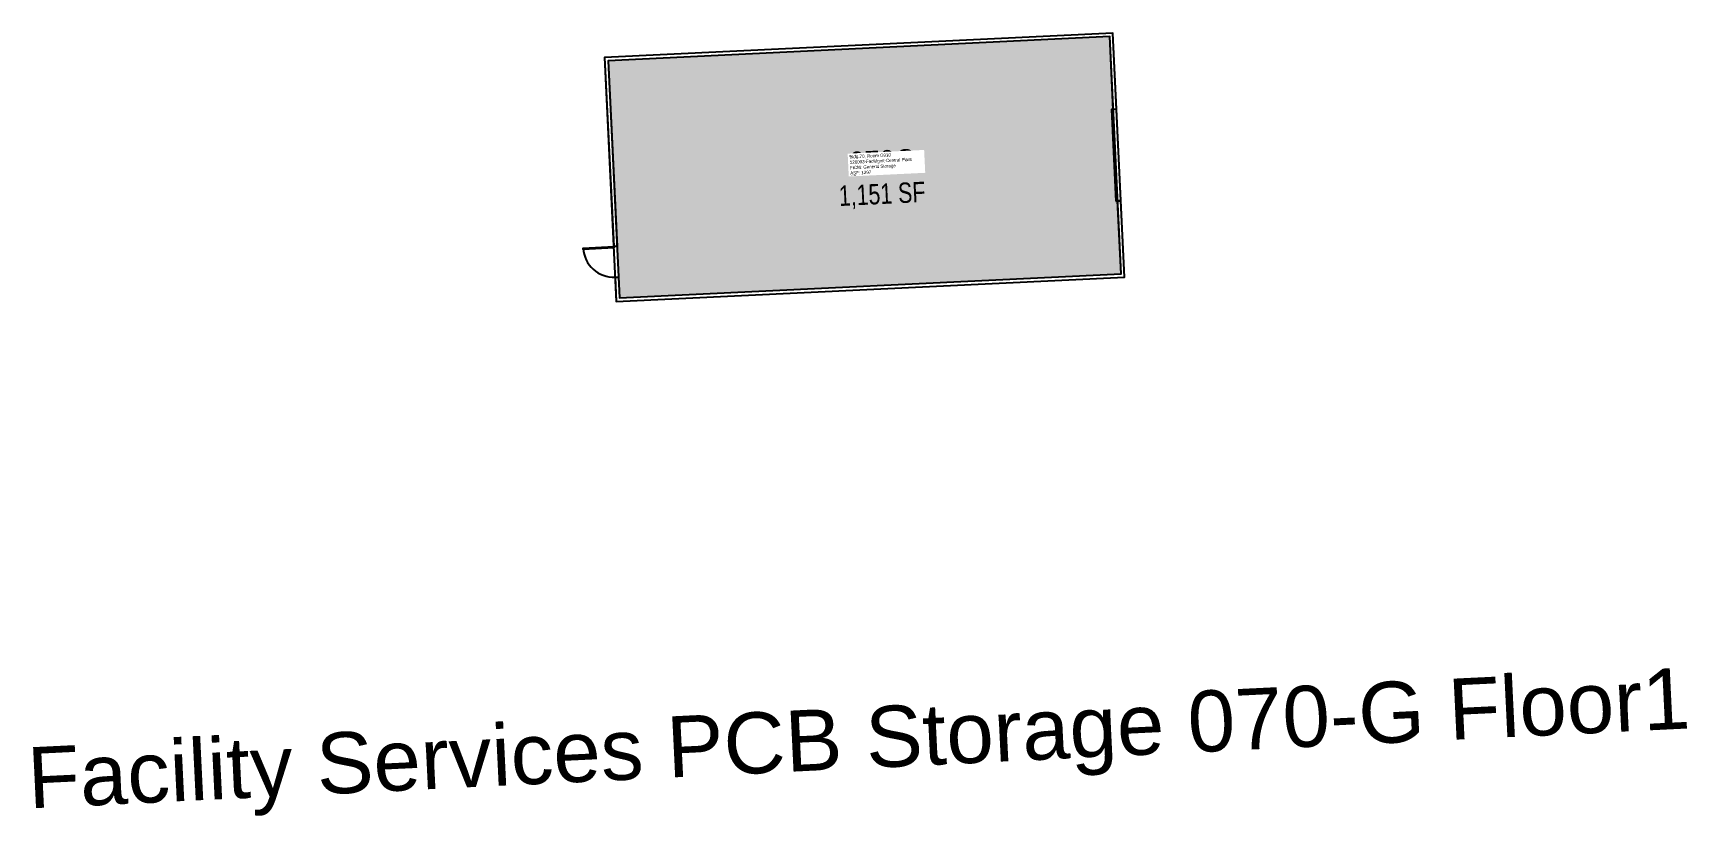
# Model space of a CAD drawing. Header units: inches. Extents: x 69215490 to 69217440, y 27690618 to 27691541.
import ezdxf
from ezdxf.enums import TextEntityAlignment as Align

# ---------------------------------------------------------------- set-up
doc = ezdxf.new("R2010")
doc.units = ezdxf.units.IN
doc.header["$LTSCALE"] = 50
doc.header["$MEASUREMENT"] = 0
for name, color, linetype in [('A-DOOR', 2, 'CONTINUOUS'), ('A-IDEN-RNUM', 7, 'CONTINUOUS'), ('A-IDEN-SNUM', 4, 'CONTINUOUS'), ('A-IDEN-VNUM', 4, 'CONTINUOUS'), ('A-TTLB', 4, 'CONTINUOUS'), ('A-WALL', 5, 'CONTINUOUS'), ('AREA-ASSIGN', 7, 'CONTINUOUS'), ('AREA-GROSS', 1, 'CONTINUOUS'), ('AREA-TEXT', 3, 'CONTINUOUS'), ('Rooms-Category-Color', 7, 'CONTINUOUS'), ('Rooms-College-Color', 7, 'CONTINUOUS'), ('Rooms-Department-Color', 7, 'CONTINUOUS'), ('Rooms-Division-Color', 7, 'CONTINUOUS'), ('Rooms-Information', 7, 'CONTINUOUS')]:
    doc.layers.add(name, color=color, linetype=linetype)
doc.styles.add('CP_AREA', font='arial.ttf', dxfattribs={"height": 15})
doc.styles.add('CP_ROOMVNUMBER', font='arial.ttf', dxfattribs={"width": 0.85, "height": 0.075})
doc.styles.add('CP_TITLE', font='arial.ttf', dxfattribs={"width": 0.85, "height": 0.125})
doc.styles.add('ROOMSNUMBER', font='txt', dxfattribs={"height": 1})

# ---------------------------------------------------------------- blocks, each defined once
blk = doc.blocks.new('*U2')
at = {"layer": 'A-DOOR'}
blk.add_lwpolyline([(-1.5, 0), (-1.5, 36), (0, 36), (0, 0)], close=True, dxfattribs=at)
blk.add_arc((0, 0), 36, 90, 180, dxfattribs=at)
at = {"layer": 'A-WALL'}
for points in [[(-36, -4), (-36.75, -4), (-36.75, 0), (-36, 0)], [(0.75, -4), (0, -4), (0, 0), (0.75, 0)]]:
    blk.add_lwpolyline(points, close=True, dxfattribs=at)

msp = doc.modelspace()

# ---------------------------------------------------------------- hatches: boundary and pattern name
at = {"layer": 'Rooms-Category-Color', "linetype": 'ByBlock', "true_color": 0xe3c5e1}
msp.add_hatch(color=254, dxfattribs=at).paths.add_polyline_path([(69216181.2, 27691228.8), (69216772.6, 27691257.3), (69216759.1, 27691537), (69216167.8, 27691508.5)])
at = {"layer": 'Rooms-College-Color', "linetype": 'ByBlock', "true_color": 0x80bc67}
msp.add_hatch(color=83, dxfattribs=at).paths.add_polyline_path([(69216181.2, 27691228.8), (69216772.6, 27691257.3), (69216759.1, 27691537), (69216167.8, 27691508.5)])
at = {"layer": 'Rooms-Department-Color', "linetype": 'ByBlock', "true_color": 0x80bc67}
msp.add_hatch(color=83, dxfattribs=at).paths.add_polyline_path([(69216181.2, 27691228.8), (69216772.6, 27691257.3), (69216759.1, 27691537), (69216167.8, 27691508.5)])
at = {"layer": 'Rooms-Division-Color', "linetype": 'ByBlock', "true_color": 0x80bc67}
msp.add_hatch(color=83, dxfattribs=at).paths.add_polyline_path([(69216181.2, 27691228.8), (69216772.6, 27691257.3), (69216759.1, 27691537), (69216167.8, 27691508.5)])

# ---------------------------------------------------------------- linework, layer by layer
at = {"layer": 'A-DOOR', "linetype": 'ByBlock'}
msp.add_lwpolyline([(69216766.4, 27691343.1), (69216772.4, 27691343.4), (69216767.2, 27691451.3), (69216761.2, 27691451)], close=True, dxfattribs=at)
at = {"layer": 'A-WALL', "linetype": 'ByBlock'}
for points in [[(69216767.2, 27691451.3), (69216762.9, 27691541.2), (69216163.6, 27691512.3), (69216174.3, 27691289.3)], [(69216763.2, 27691451.1), (69216759.1, 27691537), (69216167.8, 27691508.5), (69216178.3, 27691289.5)], [(69216767.2, 27691451.3), (69216763.2, 27691451.1)], [(69216176.1, 27691253.3), (69216177.4, 27691224.6), (69216776.7, 27691253.5), (69216772.4, 27691343.4)], [(69216180, 27691253.5), (69216181.2, 27691228.8), (69216772.6, 27691257.3), (69216768.4, 27691343.2)], [(69216772.4, 27691343.4), (69216768.4, 27691343.2)]]:
    msp.add_lwpolyline(points, dxfattribs=at)
at = {"layer": 'AREA-ASSIGN', "linetype": 'ByBlock'}
msp.add_lwpolyline([(69216181.2, 27691228.8), (69216772.6, 27691257.3), (69216759.1, 27691537), (69216167.8, 27691508.5)], close=True, dxfattribs=at)
at = {"layer": 'AREA-GROSS', "linetype": 'ByBlock'}
msp.add_lwpolyline([(69216177.4, 27691224.6), (69216776.7, 27691253.5), (69216762.9, 27691541.2), (69216163.6, 27691512.3)], close=True, dxfattribs=at)

# ---------------------------------------------------------------- block references
at = {"layer": 'A-DOOR', "linetype": 'ByBlock', "rotation": 92.76119228746812}
msp.add_blockref('*U2', (69216174.3, 27691289.3), dxfattribs=at)

# ---------------------------------------------------------------- texts
at = {"layer": 'A-IDEN-RNUM', "style": 'ROOMSNUMBER', "width": 0.85}
msp.add_text('0910-00', height=1, rotation=2.7612, dxfattribs=at).set_placement((69216455, 27691372.8))
at = {"layer": 'A-IDEN-SNUM', "style": 'ROOMSNUMBER', "width": 0.85}
msp.add_text('0700G91000', height=1, rotation=2.7612, dxfattribs=at).set_placement((69216455, 27691372.8))
at = {"layer": 'A-IDEN-VNUM', "style": 'CP_ROOMVNUMBER', "width": 0.85}
msp.add_text('070G', height=27, rotation=2.7612, dxfattribs=at).set_placement((69216453.3, 27691374))
at = {"layer": 'A-TTLB', "style": 'CP_TITLE'}
msp.add_text('Facility Services PCB Storage 070-G Floor1', height=72, rotation=2.7612, dxfattribs=at).set_placement((69215485, 27690626.7))
at = {"layer": 'AREA-TEXT', "linetype": 'ByBlock', "style": 'CP_AREA', "width": 0.75}
msp.add_text('1,151 SF', height=24, rotation=2.7612, dxfattribs=at).set_placement((69216490.7, 27691351.6), align=Align.MIDDLE_CENTER)

# ---------------------------------------------------------------- next in the draw order: texts
at = {"layer": 'Rooms-Information', "linetype": 'ByBlock', "insert": (69216453.3, 27691374), "char_height": 3.857, "width": 86.4, "attachment_point": 7, "rotation": 2.7612, "style": 'CP_ROOMVNUMBER', "bg_fill": 3, "box_fill_scale": 1.5, "bg_fill_color": 256, "bg_fill_true_color": 13158600, "bg_fill_transparency": 0}
msp.add_mtext('Bldg.70, Room G910^M^J128003-FacMgmt-Central Plant^M^JFICM: General Storage^M^JASF: 1297', dxfattribs=at)

doc.saveas('drawing.dxf')
